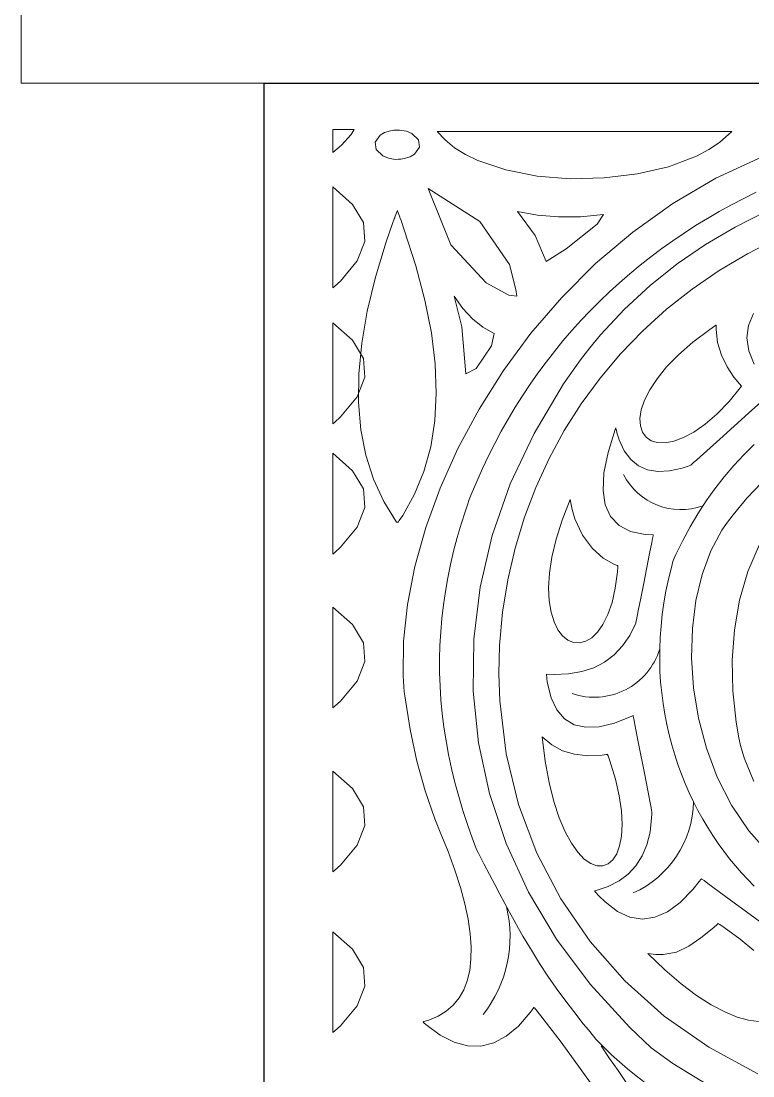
# Model space of a CAD drawing. Header units: inches. Extents: x 249 to 1192, y -18 to 440.
# Drawn here: x 703.507 to 703.957, y 265.274 to 265.923 of the extents above; entities that cross this region are included whole.
import ezdxf

# ---------------------------------------------------------------- set-up
doc = ezdxf.new("R2010")
doc.units = ezdxf.units.IN
doc.header["$MEASUREMENT"] = 0
doc.layers.add('KACA', color=141, linetype='Continuous', lineweight=30)
doc.layers.add('KUSEN', color=16, linetype='Continuous', lineweight=15)

# ---------------------------------------------------------------- blocks, each defined once
blk = doc.blocks.new('GORGA')
blk.add_lwpolyline([(366.59218, 151.19092), (367.59218, 151.19092), (367.59218, 149.19092), (366.59218, 149.19092)], close=True)
blk.add_lwpolyline([(366.59218, 151.19092), (367.59218, 151.19092), (367.59218, 149.19092), (366.59218, 149.19092)], close=True)
at = {"lineweight": 9}
for points in [[(366.90141, 150.67173), (366.88096, 150.68678), (366.87176, 150.69355), (366.86792, 150.69637), (366.86478, 150.69869), (366.86248, 150.70038), (366.86116, 150.70135), (366.86091, 150.70154), (366.86057, 150.70111), (366.85959, 150.6998), (366.85567, 150.69494), (366.84787, 150.68695), (366.84009, 150.68125), (366.83234, 150.67785), (366.82462, 150.67676), (366.81693, 150.67796), (366.80927, 150.68146), (366.80163, 150.68726), (366.79783, 150.69102), (366.79593, 150.69311), (366.79511, 150.69416), (366.79612, 150.6944), (366.80365, 150.69684), (366.81025, 150.70018), (366.81592, 150.70442), (366.82066, 150.70954), (366.82447, 150.71556), (366.82734, 150.72247), (366.82928, 150.73028), (366.83029, 150.73898), (366.8304, 150.74129), (366.83043, 150.74247), (366.83043, 150.74273), (366.83027, 150.74354), (366.82991, 150.74541), (366.82937, 150.74818), (366.82788, 150.75586), (366.82601, 150.76545), (366.82206, 150.78578), (366.82042, 150.79423), (366.81929, 150.8), (366.819, 150.80153), (366.81893, 150.80189), (366.81891, 150.80197), (366.81816, 150.80162), (366.80751, 150.79735), (366.79804, 150.79504), (366.78976, 150.7947), (366.78266, 150.79632), (366.77675, 150.79989), (366.77202, 150.80544), (366.76847, 150.81294), (366.7661, 150.8224), (366.76573, 150.82747), (366.77043, 150.82726), (366.77927, 150.82761), (366.78739, 150.82899), (366.79476, 150.83139), (366.80139, 150.83482), (366.80729, 150.83927), (366.81245, 150.84475), (366.81687, 150.85125), (366.82056, 150.85877), (366.82066, 150.85931), (366.82096, 150.86083), (366.82205, 150.86633), (366.8236, 150.87419), (366.82541, 150.88339), (366.82899, 150.90158), (366.83035, 150.90847), (366.83083, 150.9109), (366.83114, 150.91249), (366.83126, 150.9131), (366.82639, 150.91337), (366.81736, 150.91525), (366.81025, 150.9189), (366.80505, 150.92432), (366.80178, 150.93151), (366.80042, 150.94046), (366.80098, 150.95118), (366.80346, 150.96368), (366.80785, 150.97794), (366.80819, 150.97889), (366.80833, 150.97845), (366.80858, 150.97738), (366.80913, 150.97532), (366.81038, 150.97145), (366.81349, 150.96477), (366.81741, 150.9595), (366.82214, 150.95562), (366.82768, 150.95316), (366.83402, 150.95209), (366.84118, 150.95244), (366.84914, 150.95418), (366.85343, 150.95558), (366.85431, 150.9559), (366.85435, 150.95595), (366.85463, 150.9562), (366.85589, 150.95733), (366.85798, 150.95922), (366.86415, 150.96479), (366.87216, 150.97203), (366.88102, 150.98003), (366.88975, 150.98792), (366.89737, 150.9948)], [(366.89333, 151.01804), (366.88999, 151.02626), (366.88882, 151.03421), (366.88981, 151.0419), (366.89296, 151.04933)], [(366.79807, 150.56867), (366.77457, 150.60097), (366.76221, 150.61714), (366.75905, 150.62118), (366.75826, 150.62219), (366.75785, 150.62232), (366.75741, 150.62169), (366.75563, 150.61927), (366.74838, 150.61091), (366.74091, 150.60467), (366.73321, 150.60056), (366.7253, 150.59858), (366.71717, 150.59873), (366.70882, 150.601), (366.70025, 150.60539), (366.69146, 150.61191), (366.69035, 150.61288), (366.68979, 150.61337), (366.69032, 150.61365), (366.69341, 150.61463), (366.69909, 150.61707), (366.70406, 150.62015), (366.70834, 150.62387), (366.71192, 150.62822), (366.71479, 150.63322), (366.71698, 150.63885), (366.71846, 150.64512), (366.71924, 150.65203), (366.71933, 150.65958), (366.71872, 150.66777), (366.71741, 150.67659), (366.7154, 150.68606), (366.7127, 150.69616), (366.70929, 150.7069), (366.70519, 150.71828), (366.70039, 150.73029), (366.69785, 150.73626), (366.69704, 150.73834), (366.69106, 150.75562), (366.68598, 150.77398), (366.6818, 150.79343), (366.67852, 150.81397), (366.67818, 150.81661), (366.67752, 150.82633), (366.67777, 150.84775), (366.6802, 150.87028), (366.68479, 150.89365), (366.69151, 150.91761), (366.70033, 150.94189), (366.71122, 150.96625), (366.72417, 150.99041), (366.73913, 151.01412), (366.75609, 151.03713), (366.77501, 151.05916), (366.79587, 151.07996), (366.81865, 151.09928), (366.84332, 151.11685), (366.86984, 151.13241), (366.8982, 151.1457)], [(366.90141, 150.67173), (366.88096, 150.68678), (366.87176, 150.69355), (366.86792, 150.69637), (366.86478, 150.69869), (366.86248, 150.70038), (366.86116, 150.70135), (366.86091, 150.70154), (366.86057, 150.70111), (366.85959, 150.6998), (366.85567, 150.69494), (366.84787, 150.68695), (366.84009, 150.68125), (366.83234, 150.67785), (366.82462, 150.67676), (366.81693, 150.67796), (366.80927, 150.68146), (366.80163, 150.68726), (366.79783, 150.69102), (366.79593, 150.69311), (366.79511, 150.69416), (366.79612, 150.6944), (366.80365, 150.69684), (366.81025, 150.70018), (366.81592, 150.70442), (366.82066, 150.70954), (366.82447, 150.71556), (366.82734, 150.72247), (366.82928, 150.73028), (366.83029, 150.73898), (366.8304, 150.74129), (366.83043, 150.74247), (366.83043, 150.74273), (366.83027, 150.74354), (366.82991, 150.74541), (366.82937, 150.74818), (366.82788, 150.75586), (366.82601, 150.76545), (366.82206, 150.78578), (366.82042, 150.79423), (366.81929, 150.8), (366.819, 150.80153), (366.81893, 150.80189), (366.81891, 150.80197), (366.81816, 150.80162), (366.80751, 150.79735), (366.79804, 150.79504), (366.78976, 150.7947), (366.78266, 150.79632), (366.77675, 150.79989), (366.77202, 150.80544), (366.76847, 150.81294), (366.7661, 150.8224), (366.76573, 150.82747), (366.77043, 150.82726), (366.77927, 150.82761), (366.78739, 150.82899), (366.79476, 150.83139), (366.80139, 150.83482), (366.80729, 150.83927), (366.81245, 150.84475), (366.81687, 150.85125), (366.82056, 150.85877), (366.82066, 150.85931), (366.82096, 150.86083), (366.82205, 150.86633), (366.8236, 150.87419), (366.82541, 150.88339), (366.82899, 150.90158), (366.83035, 150.90847), (366.83083, 150.9109), (366.83114, 150.91249), (366.83126, 150.9131), (366.82639, 150.91337), (366.81736, 150.91525), (366.81025, 150.9189), (366.80505, 150.92432), (366.80178, 150.93151), (366.80042, 150.94046), (366.80098, 150.95118), (366.80346, 150.96368), (366.80785, 150.97794), (366.80819, 150.97889), (366.80833, 150.97845), (366.80858, 150.97738), (366.80913, 150.97532), (366.81038, 150.97145), (366.81349, 150.96477), (366.81741, 150.9595), (366.82214, 150.95562), (366.82768, 150.95316), (366.83402, 150.95209), (366.84118, 150.95244), (366.84914, 150.95418), (366.85343, 150.95558), (366.85431, 150.9559), (366.85435, 150.95595), (366.85463, 150.9562), (366.85589, 150.95733), (366.85798, 150.95922), (366.86415, 150.96479), (366.87216, 150.97203), (366.88102, 150.98003), (366.88975, 150.98792), (366.89737, 150.9948)], [(366.89333, 151.01804), (366.88999, 151.02626), (366.88882, 151.03421), (366.88981, 151.0419), (366.89296, 151.04933)], [(366.79807, 150.56867), (366.77457, 150.60097), (366.76221, 150.61714), (366.75905, 150.62118), (366.75826, 150.62219), (366.75785, 150.62232), (366.75741, 150.62169), (366.75563, 150.61927), (366.74838, 150.61091), (366.74091, 150.60467), (366.73321, 150.60056), (366.7253, 150.59858), (366.71717, 150.59873), (366.70882, 150.601), (366.70025, 150.60539), (366.69146, 150.61191), (366.69035, 150.61288), (366.68979, 150.61337), (366.69032, 150.61365), (366.69341, 150.61463), (366.69909, 150.61707), (366.70406, 150.62015), (366.70834, 150.62387), (366.71192, 150.62822), (366.71479, 150.63322), (366.71698, 150.63885), (366.71846, 150.64512), (366.71924, 150.65203), (366.71933, 150.65958), (366.71872, 150.66777), (366.71741, 150.67659), (366.7154, 150.68606), (366.7127, 150.69616), (366.70929, 150.7069), (366.70519, 150.71828), (366.70039, 150.73029), (366.69785, 150.73626), (366.69704, 150.73834), (366.69106, 150.75562), (366.68598, 150.77398), (366.6818, 150.79343), (366.67852, 150.81397), (366.67818, 150.81661), (366.67752, 150.82633), (366.67777, 150.84775), (366.6802, 150.87028), (366.68479, 150.89365), (366.69151, 150.91761), (366.70033, 150.94189), (366.71122, 150.96625), (366.72417, 150.99041), (366.73913, 151.01412), (366.75609, 151.03713), (366.77501, 151.05916), (366.79587, 151.07996), (366.81865, 151.09928), (366.84332, 151.11685), (366.86984, 151.13241), (366.8982, 151.1457)], [(366.89463, 151.12382), (366.88693, 151.12004), (366.87934, 151.11609), (366.87188, 151.11199), (366.86454, 151.10774), (366.85733, 151.10333), (366.85024, 151.09876), (366.84329, 151.09404), (366.83647, 151.08918), (366.82977, 151.08416), (366.82322, 151.07899), (366.81679, 151.07367), (366.81051, 151.06821), (366.80436, 151.0626), (366.79836, 151.05685), (366.7925, 151.05095), (366.78678, 151.04491), (366.78121, 151.03872), (366.77578, 151.0324), (366.77051, 151.02594), (366.76538, 151.01933), (366.76041, 151.01259), (366.75559, 151.00572), (366.75092, 150.9987), (366.74642, 150.99156), (366.74207, 150.98428), (366.73788, 150.97687), (366.73386, 150.96932), (366.72999, 150.96165), (366.7263, 150.95384), (366.72277, 150.94591), (366.71941, 150.93786), (366.71859, 150.93582), (366.71819, 150.9348), (366.71796, 150.93418), (366.71723, 150.93211), (366.71581, 150.92796), (366.71315, 150.91968), (366.71073, 150.9114), (366.70856, 150.90312), (366.70662, 150.89485), (366.70493, 150.88657), (366.70348, 150.8783), (366.70228, 150.87001), (366.70132, 150.86172), (366.70061, 150.85342), (366.70015, 150.84511), (366.69994, 150.83678), (366.69997, 150.82844), (366.70026, 150.82007), (366.7008, 150.81169), (366.70159, 150.80328), (366.70263, 150.79485), (366.70393, 150.78638), (366.70548, 150.77789), (366.70729, 150.76937), (366.70936, 150.7608), (366.71168, 150.75221), (366.71426, 150.74357), (366.7171, 150.73489), (366.7202, 150.72616), (366.72185, 150.72178), (366.7227, 150.71959), (366.7236, 150.71772), (366.72715, 150.71077), (366.73055, 150.70418), (366.73382, 150.69793), (366.73695, 150.69199), (366.73997, 150.68634), (366.74289, 150.68097), (366.74572, 150.67585), (366.74847, 150.67097), (366.75115, 150.66631), (366.75377, 150.66183), (366.75636, 150.65754), (366.76144, 150.64939), (366.76649, 150.64171), (366.77161, 150.63433), (366.77688, 150.62709), (366.78241, 150.61983), (366.78829, 150.6124), (366.79139, 150.60857), (366.79461, 150.60463), (366.79544, 150.60363), (366.79585, 150.60313), (366.79599, 150.60297), (366.79625, 150.60269), (366.79678, 150.60214), (366.80111, 150.59771), (366.80568, 150.59331), (366.81048, 150.58896), (366.81549, 150.58465), (366.82072, 150.5804), (366.82615, 150.57621)], [(366.89336, 150.96872), (366.88693, 150.96234), (366.88075, 150.95567), (366.87482, 150.94871), (366.86916, 150.94147), (366.86378, 150.93394), (366.85868, 150.92612), (366.85388, 150.91803), (366.84938, 150.90965), (366.84519, 150.901), (366.84419, 150.89879), (366.8437, 150.89768), (366.8434, 150.89672), (366.8424, 150.89305), (366.8406, 150.88574), (366.83908, 150.87848), (366.83782, 150.87127), (366.83681, 150.86411), (366.83605, 150.85701), (366.83554, 150.84998), (366.83527, 150.84302), (366.83523, 150.83612), (366.83542, 150.8293), (366.83583, 150.82255), (366.83646, 150.81589), (366.83729, 150.80931), (366.83834, 150.80282), (366.83958, 150.79642), (366.84101, 150.79011), (366.84264, 150.78391), (366.84444, 150.77781), (366.84642, 150.77181), (366.84857, 150.76592), (366.85089, 150.76015), (366.85336, 150.75449), (366.85599, 150.74895), (366.85877, 150.74354), (366.86168, 150.73826), (366.86473, 150.73311), (366.86792, 150.72809), (366.87123, 150.72321), (366.87465, 150.71847), (366.87819, 150.71388), (366.88184, 150.70944), (366.88559, 150.70515), (366.88943, 150.70101), (366.89337, 150.69704)], [(366.89463, 151.12382), (366.88693, 151.12004), (366.87934, 151.11609), (366.87188, 151.11199), (366.86454, 151.10774), (366.85733, 151.10333), (366.85024, 151.09876), (366.84329, 151.09404), (366.83647, 151.08918), (366.82977, 151.08416), (366.82322, 151.07899), (366.81679, 151.07367), (366.81051, 151.06821), (366.80436, 151.0626), (366.79836, 151.05685), (366.7925, 151.05095), (366.78678, 151.04491), (366.78121, 151.03872), (366.77578, 151.0324), (366.77051, 151.02594), (366.76538, 151.01933), (366.76041, 151.01259), (366.75559, 151.00572), (366.75092, 150.9987), (366.74642, 150.99156), (366.74207, 150.98428), (366.73788, 150.97687), (366.73386, 150.96932), (366.72999, 150.96165), (366.7263, 150.95384), (366.72277, 150.94591), (366.71941, 150.93786), (366.71859, 150.93582), (366.71819, 150.9348), (366.71796, 150.93418), (366.71723, 150.93211), (366.71581, 150.92796), (366.71315, 150.91968), (366.71073, 150.9114), (366.70856, 150.90312), (366.70662, 150.89485), (366.70493, 150.88657), (366.70348, 150.8783), (366.70228, 150.87001), (366.70132, 150.86172), (366.70061, 150.85342), (366.70015, 150.84511), (366.69994, 150.83678), (366.69997, 150.82844), (366.70026, 150.82007), (366.7008, 150.81169), (366.70159, 150.80328), (366.70263, 150.79485), (366.70393, 150.78638), (366.70548, 150.77789), (366.70729, 150.76937), (366.70936, 150.7608), (366.71168, 150.75221), (366.71426, 150.74357), (366.7171, 150.73489), (366.7202, 150.72616), (366.72185, 150.72178), (366.7227, 150.71959), (366.7236, 150.71772), (366.72715, 150.71077), (366.73055, 150.70418), (366.73382, 150.69793), (366.73695, 150.69199), (366.73997, 150.68634), (366.74289, 150.68097), (366.74572, 150.67585), (366.74847, 150.67097), (366.75115, 150.66631), (366.75377, 150.66183), (366.75636, 150.65754), (366.76144, 150.64939), (366.76649, 150.64171), (366.77161, 150.63433), (366.77688, 150.62709), (366.78241, 150.61983), (366.78829, 150.6124), (366.79139, 150.60857), (366.79461, 150.60463), (366.79544, 150.60363), (366.79585, 150.60313), (366.79599, 150.60297), (366.79625, 150.60269), (366.79678, 150.60214), (366.80111, 150.59771), (366.80568, 150.59331), (366.81048, 150.58896), (366.81549, 150.58465), (366.82072, 150.5804), (366.82615, 150.57621)], [(366.89336, 150.96872), (366.88693, 150.96234), (366.88075, 150.95567), (366.87482, 150.94871), (366.86916, 150.94147), (366.86378, 150.93394), (366.85868, 150.92612), (366.85388, 150.91803), (366.84938, 150.90965), (366.84519, 150.901), (366.84419, 150.89879), (366.8437, 150.89768), (366.8434, 150.89672), (366.8424, 150.89305), (366.8406, 150.88574), (366.83908, 150.87848), (366.83782, 150.87127), (366.83681, 150.86411), (366.83605, 150.85701), (366.83554, 150.84998), (366.83527, 150.84302), (366.83523, 150.83612), (366.83542, 150.8293), (366.83583, 150.82255), (366.83646, 150.81589), (366.83729, 150.80931), (366.83834, 150.80282), (366.83958, 150.79642), (366.84101, 150.79011), (366.84264, 150.78391), (366.84444, 150.77781), (366.84642, 150.77181), (366.84857, 150.76592), (366.85089, 150.76015), (366.85336, 150.75449), (366.85599, 150.74895), (366.85877, 150.74354), (366.86168, 150.73826), (366.86473, 150.73311), (366.86792, 150.72809), (366.87123, 150.72321), (366.87465, 150.71847), (366.87819, 150.71388), (366.88184, 150.70944), (366.88559, 150.70515), (366.88943, 150.70101), (366.89337, 150.69704)], [(366.90051, 151.11189), (366.88162, 151.10239), (366.8634, 151.09167), (366.84593, 151.07972), (366.82929, 151.0665), (366.81355, 151.052), (366.79881, 151.03618), (366.79221, 151.02817), (366.78664, 151.0208), (366.77619, 151.00589), (366.75798, 150.97547), (366.74337, 150.94437), (366.73233, 150.91279), (366.72487, 150.8809), (366.72097, 150.84889), (366.72062, 150.81694), (366.72381, 150.78523), (366.73053, 150.75394), (366.74077, 150.72326), (366.75451, 150.69337), (366.77176, 150.66444), (366.79248, 150.63667), (366.81669, 150.61022), (366.83009, 150.59756), (366.84335, 150.58782), (366.87085, 150.57119)], [(366.9068, 150.95449), (366.8887, 150.93573), (366.88032, 150.92539), (366.87631, 150.91998), (366.87448, 150.91739), (366.87351, 150.91594), (366.86664, 150.90321), (366.86128, 150.88866), (366.85749, 150.87262), (366.85532, 150.85544), (366.85482, 150.83744), (366.85606, 150.81895), (366.85907, 150.80032), (366.86391, 150.78187), (366.87064, 150.76394), (366.87931, 150.74686), (366.88996, 150.73096), (366.90266, 150.71658)], [(366.89304, 150.7614), (366.88718, 150.77589), (366.88486, 150.78348), (366.8839, 150.78829), (366.88226, 150.79791), (366.88019, 150.8171), (366.8798, 150.8361), (366.88116, 150.85476), (366.88435, 150.87293), (366.88944, 150.89046), (366.89649, 150.90719)], [(366.89546, 150.58161), (366.86536, 150.59795), (366.83807, 150.6171), (366.81373, 150.63883), (366.79248, 150.66292), (366.77443, 150.68915), (366.75972, 150.7173), (366.74847, 150.74713), (366.74082, 150.77844), (366.73689, 150.81099), (366.73636, 150.82766), (366.73684, 150.84507), (366.73868, 150.86544), (366.74185, 150.8854), (366.74632, 150.90489), (366.75205, 150.92387), (366.75902, 150.9423), (366.76719, 150.96012), (366.77652, 150.9773), (366.78699, 150.99378), (366.79855, 151.00953), (366.81118, 151.02449), (366.82485, 151.03862), (366.83951, 151.05188), (366.85514, 151.06423), (366.8717, 151.07561), (366.88916, 151.08597), (366.90749, 151.09529)], [(366.90051, 151.11189), (366.88162, 151.10239), (366.8634, 151.09167), (366.84593, 151.07972), (366.82929, 151.0665), (366.81355, 151.052), (366.79881, 151.03618), (366.79221, 151.02817), (366.78664, 151.0208), (366.77619, 151.00589), (366.75798, 150.97547), (366.74337, 150.94437), (366.73233, 150.91279), (366.72487, 150.8809), (366.72097, 150.84889), (366.72062, 150.81694), (366.72381, 150.78523), (366.73053, 150.75394), (366.74077, 150.72326), (366.75451, 150.69337), (366.77176, 150.66444), (366.79248, 150.63667), (366.81669, 150.61022), (366.83009, 150.59756), (366.84335, 150.58782), (366.87085, 150.57119)], [(366.9068, 150.95449), (366.8887, 150.93573), (366.88032, 150.92539), (366.87631, 150.91998), (366.87448, 150.91739), (366.87351, 150.91594), (366.86664, 150.90321), (366.86128, 150.88866), (366.85749, 150.87262), (366.85532, 150.85544), (366.85482, 150.83744), (366.85606, 150.81895), (366.85907, 150.80032), (366.86391, 150.78187), (366.87064, 150.76394), (366.87931, 150.74686), (366.88996, 150.73096), (366.90266, 150.71658)], [(366.89304, 150.7614), (366.88718, 150.77589), (366.88486, 150.78348), (366.8839, 150.78829), (366.88226, 150.79791), (366.88019, 150.8171), (366.8798, 150.8361), (366.88116, 150.85476), (366.88435, 150.87293), (366.88944, 150.89046), (366.89649, 150.90719)], [(366.89546, 150.58161), (366.86536, 150.59795), (366.83807, 150.6171), (366.81373, 150.63883), (366.79248, 150.66292), (366.77443, 150.68915), (366.75972, 150.7173), (366.74847, 150.74713), (366.74082, 150.77844), (366.73689, 150.81099), (366.73636, 150.82766), (366.73684, 150.84507), (366.73868, 150.86544), (366.74185, 150.8854), (366.74632, 150.90489), (366.75205, 150.92387), (366.75902, 150.9423), (366.76719, 150.96012), (366.77652, 150.9773), (366.78699, 150.99378), (366.79855, 151.00953), (366.81118, 151.02449), (366.82485, 151.03862), (366.83951, 151.05188), (366.85514, 151.06423), (366.8717, 151.07561), (366.88916, 151.08597), (366.90749, 151.09529)], [(366.89305, 150.65749), (366.88476, 150.66445), (366.87487, 150.67159), (366.87214, 150.67339), (366.87144, 150.67384), (366.87116, 150.67396), (366.87103, 150.67384), (366.8705, 150.67339), (366.86842, 150.67163), (366.86058, 150.66519), (366.85311, 150.66003), (366.84552, 150.65647), (366.8373, 150.65487), (366.8328, 150.6549), (366.82795, 150.65555), (366.82795, 150.65555), (366.83837, 150.64544), (366.84837, 150.63686), (366.85788, 150.62975), (366.86684, 150.62404), (366.87519, 150.61965), (366.88286, 150.61651), (366.88981, 150.61456), (366.89595, 150.61372)], [(366.89305, 150.65749), (366.88476, 150.66445), (366.87487, 150.67159), (366.87214, 150.67339), (366.87144, 150.67384), (366.87116, 150.67396), (366.87103, 150.67384), (366.8705, 150.67339), (366.86842, 150.67163), (366.86058, 150.66519), (366.85311, 150.66003), (366.84552, 150.65647), (366.8373, 150.65487), (366.8328, 150.6549), (366.82795, 150.65555), (366.82795, 150.65555), (366.83837, 150.64544), (366.84837, 150.63686), (366.85788, 150.62975), (366.86684, 150.62404), (366.87519, 150.61965), (366.88286, 150.61651), (366.88981, 150.61456), (366.89595, 150.61372)], [(366.79916, 150.59873), (366.80447, 150.59108), (366.80964, 150.58359), (366.81466, 150.57625)], [(366.79916, 150.59873), (366.80447, 150.59108), (366.80964, 150.58359), (366.81466, 150.57625)]]:
    blk.add_lwpolyline(points, dxfattribs=at)
for points in [[(366.63427, 151.16245), (366.63427, 151.15637), (366.63427, 151.14838), (366.63969, 151.15279), (366.64558, 151.15926), (366.6475, 151.16245), (366.64441, 151.16245), (366.63998, 151.16245), (366.636, 151.16245)], [(366.63427, 151.16245), (366.63427, 151.15637), (366.63427, 151.14838), (366.63969, 151.15279), (366.64558, 151.15926), (366.6475, 151.16245), (366.64441, 151.16245), (366.63998, 151.16245), (366.636, 151.16245)], [(366.67528, 151.16212), (366.67951, 151.16135), (366.68287, 151.16001), (366.68695, 151.15612), (366.68753, 151.15154), (366.6846, 151.14732), (366.68183, 151.14568), (366.67818, 151.14454), (366.67603, 151.14419), (366.67526, 151.14412), (366.67526, 151.14412), (366.67521, 151.14411), (366.67461, 151.14408), (366.67266, 151.14401), (366.66843, 151.14478), (366.66507, 151.14613), (366.66099, 151.15004), (366.6604, 151.15465), (366.66332, 151.1589), (366.66609, 151.16055), (366.66974, 151.16169), (366.67189, 151.16204), (366.67266, 151.16212), (366.67266, 151.16212), (366.67269, 151.16212), (366.67307, 151.16212), (366.67528, 151.16212)], [(366.67528, 151.16212), (366.67951, 151.16135), (366.68287, 151.16001), (366.68695, 151.15612), (366.68753, 151.15154), (366.6846, 151.14732), (366.68183, 151.14568), (366.67818, 151.14454), (366.67603, 151.14419), (366.67526, 151.14412), (366.67526, 151.14412), (366.67521, 151.14411), (366.67461, 151.14408), (366.67266, 151.14401), (366.66843, 151.14478), (366.66507, 151.14613), (366.66099, 151.15004), (366.6604, 151.15465), (366.66332, 151.1589), (366.66609, 151.16055), (366.66974, 151.16169), (366.67189, 151.16204), (366.67266, 151.16212), (366.67266, 151.16212), (366.67269, 151.16212), (366.67307, 151.16212), (366.67528, 151.16212)], [(366.69846, 151.16127), (366.70327, 151.15599), (366.70909, 151.15124), (366.71585, 151.14702), (366.72342, 151.14333), (366.7406, 151.13752), (366.75983, 151.13381), (366.78029, 151.13218), (366.80113, 151.1326), (366.82156, 151.13506), (366.84073, 151.13954), (366.85783, 151.14603), (366.86535, 151.15003), (366.87204, 151.15452), (366.87781, 151.1595), (366.87909, 151.16082), (366.87949, 151.16127), (366.87937, 151.16127), (366.87747, 151.16127), (366.87348, 151.16127), (366.86762, 151.16127), (366.86013, 151.16127), (366.85121, 151.16127), (366.84111, 151.16127), (366.83003, 151.16127), (366.80587, 151.16127), (366.75574, 151.16127), (366.73337, 151.16127), (366.72363, 151.16127), (366.71517, 151.16127), (366.7082, 151.16127), (366.70294, 151.16127), (366.69962, 151.16127), (366.69846, 151.16127)], [(366.69846, 151.16127), (366.70327, 151.15599), (366.70909, 151.15124), (366.71585, 151.14702), (366.72342, 151.14333), (366.7406, 151.13752), (366.75983, 151.13381), (366.78029, 151.13218), (366.80113, 151.1326), (366.82156, 151.13506), (366.84073, 151.13954), (366.85783, 151.14603), (366.86535, 151.15003), (366.87204, 151.15452), (366.87781, 151.1595), (366.87909, 151.16082), (366.87949, 151.16127), (366.87937, 151.16127), (366.87747, 151.16127), (366.87348, 151.16127), (366.86762, 151.16127), (366.86013, 151.16127), (366.85121, 151.16127), (366.84111, 151.16127), (366.83003, 151.16127), (366.80587, 151.16127), (366.75574, 151.16127), (366.73337, 151.16127), (366.72363, 151.16127), (366.71517, 151.16127), (366.7082, 151.16127), (366.70294, 151.16127), (366.69962, 151.16127), (366.69846, 151.16127)], [(366.63427, 151.12706), (366.64649, 151.1163), (366.65306, 151.10513), (366.654, 151.09355), (366.6493, 151.08156), (366.63897, 151.06916), (366.6355, 151.066), (366.63427, 151.06498), (366.63427, 151.06564), (366.63427, 151.07465), (366.63427, 151.10741), (366.63427, 151.12133), (366.63427, 151.12706)], [(366.63427, 151.12706), (366.64649, 151.1163), (366.65306, 151.10513), (366.654, 151.09355), (366.6493, 151.08156), (366.63897, 151.06916), (366.6355, 151.066), (366.63427, 151.06498), (366.63427, 151.06564), (366.63427, 151.07465), (366.63427, 151.10741), (366.63427, 151.12133), (366.63427, 151.12706)], [(366.69297, 151.12609), (366.70689, 151.0915), (366.72864, 151.06804), (366.74246, 151.06049), (366.74739, 151.05998), (366.7469, 151.06406), (366.74283, 151.07947), (366.72462, 151.10579), (366.69297, 151.12609)], [(366.69297, 151.12609), (366.70689, 151.0915), (366.72864, 151.06804), (366.74246, 151.06049), (366.74739, 151.05998), (366.7469, 151.06406), (366.74283, 151.07947), (366.72462, 151.10579), (366.69297, 151.12609)], [(366.67396, 151.11254), (366.6741, 151.11216), (366.67445, 151.11123), (366.67527, 151.10904), (366.6755, 151.10844), (366.67551, 151.10839), (366.67551, 151.10839), (366.67551, 151.10839), (366.67569, 151.10791), (366.67622, 151.10648), (366.67825, 151.10079), (366.6854, 151.07866), (366.69094, 151.05754), (366.69486, 151.03744), (366.69718, 151.01835), (366.69788, 151.00026), (366.69698, 150.98319), (366.69446, 150.96714), (366.69034, 150.95209), (366.6846, 150.93806), (366.67725, 150.92504), (366.67517, 150.92194), (366.67463, 150.92117), (366.67445, 150.92092), (366.67445, 150.92092), (366.67444, 150.92092), (366.6743, 150.92092), (366.67347, 150.92092), (366.66559, 150.9336), (366.65932, 150.9473), (366.65465, 150.96201), (366.6516, 150.97773), (366.65016, 150.99446), (366.65033, 151.01221), (366.65211, 151.03096), (366.65549, 151.05073), (366.66049, 151.07151), (366.6671, 151.0933), (366.67101, 151.10458), (366.67205, 151.10743), (366.67232, 151.10815), (366.6724, 151.10839), (366.6724, 151.10839), (366.67241, 151.10839), (366.67242, 151.10844), (366.67265, 151.10904), (366.67347, 151.11123), (366.67382, 151.11216), (366.67396, 151.11254)], [(366.67396, 151.11254), (366.6741, 151.11216), (366.67445, 151.11123), (366.67527, 151.10904), (366.6755, 151.10844), (366.67551, 151.10839), (366.67551, 151.10839), (366.67551, 151.10839), (366.67569, 151.10791), (366.67622, 151.10648), (366.67825, 151.10079), (366.6854, 151.07866), (366.69094, 151.05754), (366.69486, 151.03744), (366.69718, 151.01835), (366.69788, 151.00026), (366.69698, 150.98319), (366.69446, 150.96714), (366.69034, 150.95209), (366.6846, 150.93806), (366.67725, 150.92504), (366.67517, 150.92194), (366.67463, 150.92117), (366.67445, 150.92092), (366.67445, 150.92092), (366.67444, 150.92092), (366.6743, 150.92092), (366.67347, 150.92092), (366.66559, 150.9336), (366.65932, 150.9473), (366.65465, 150.96201), (366.6516, 150.97773), (366.65016, 150.99446), (366.65033, 151.01221), (366.65211, 151.03096), (366.65549, 151.05073), (366.66049, 151.07151), (366.6671, 151.0933), (366.67101, 151.10458), (366.67205, 151.10743), (366.67232, 151.10815), (366.6724, 151.10839), (366.6724, 151.10839), (366.67241, 151.10839), (366.67242, 151.10844), (366.67265, 151.10904), (366.67347, 151.11123), (366.67382, 151.11216), (366.67396, 151.11254)], [(366.7478, 151.11193), (366.75861, 151.09719), (366.76538, 151.08127), (366.77777, 151.08911), (366.79681, 151.10416), (366.80073, 151.11015), (366.78661, 151.10881), (366.77309, 151.10865), (366.76015, 151.1097)], [(366.7478, 151.11193), (366.75861, 151.09719), (366.76538, 151.08127), (366.77777, 151.08911), (366.79681, 151.10416), (366.80073, 151.11015), (366.78661, 151.10881), (366.77309, 151.10865), (366.76015, 151.1097)], [(366.70886, 151.05986), (366.71366, 151.04103), (366.71605, 151.01223), (366.72245, 151.01539), (366.73185, 151.02928), (366.73344, 151.03689), (366.72656, 151.04082), (366.72018, 151.04596), (366.71428, 151.05231)], [(366.70886, 151.05986), (366.71366, 151.04103), (366.71605, 151.01223), (366.72245, 151.01539), (366.73185, 151.02928), (366.73344, 151.03689), (366.72656, 151.04082), (366.72018, 151.04596), (366.71428, 151.05231)], [(366.63427, 151.04354), (366.64649, 151.03278), (366.65306, 151.02161), (366.654, 151.01003), (366.6493, 150.99804), (366.63897, 150.98564), (366.6355, 150.98248), (366.63427, 150.98146), (366.63427, 150.98212), (366.63427, 150.99112), (366.63427, 151.02388), (366.63427, 151.03781), (366.63427, 151.04354)], [(366.63427, 151.04354), (366.64649, 151.03278), (366.65306, 151.02161), (366.654, 151.01003), (366.6493, 150.99804), (366.63897, 150.98564), (366.6355, 150.98248), (366.63427, 150.98146), (366.63427, 150.98212), (366.63427, 150.99112), (366.63427, 151.02388), (366.63427, 151.03781), (366.63427, 151.04354)], [(366.88561, 151.00449), (366.87785, 150.99516), (366.87033, 150.98742), (366.8631, 150.98117), (366.85625, 150.97635), (366.84984, 150.97288), (366.84394, 150.97069), (366.83863, 150.9697), (366.83398, 150.96983), (366.83006, 150.97101), (366.82694, 150.97316), (366.8247, 150.97622), (366.8234, 150.98009), (366.82311, 150.98471), (366.82392, 150.99), (366.82589, 150.99589), (366.82909, 151.0023), (366.8336, 151.00915), (366.83948, 151.01637), (366.84681, 151.02389), (366.85566, 151.03162), (366.8661, 151.0395), (366.86897, 151.04148), (366.8697, 151.04197), (366.86994, 151.0421), (366.86994, 151.04197), (366.86992, 151.04147), (366.8699, 151.03945), (366.87085, 151.03143), (366.87318, 151.0237), (366.87661, 151.01648), (366.88085, 151.01), (366.88561, 151.00449)], [(366.88561, 151.00449), (366.87785, 150.99516), (366.87033, 150.98742), (366.8631, 150.98117), (366.85625, 150.97635), (366.84984, 150.97288), (366.84394, 150.97069), (366.83863, 150.9697), (366.83398, 150.96983), (366.83006, 150.97101), (366.82694, 150.97316), (366.8247, 150.97622), (366.8234, 150.98009), (366.82311, 150.98471), (366.82392, 150.99), (366.82589, 150.99589), (366.82909, 151.0023), (366.8336, 151.00915), (366.83948, 151.01637), (366.84681, 151.02389), (366.85566, 151.03162), (366.8661, 151.0395), (366.86897, 151.04148), (366.8697, 151.04197), (366.86994, 151.0421), (366.86994, 151.04197), (366.86992, 151.04147), (366.8699, 151.03945), (366.87085, 151.03143), (366.87318, 151.0237), (366.87661, 151.01648), (366.88085, 151.01), (366.88561, 151.00449)], [(366.63427, 150.96334), (366.64649, 150.95257), (366.65306, 150.9414), (366.654, 150.92982), (366.6493, 150.91783), (366.63897, 150.90544), (366.6355, 150.90227), (366.63427, 150.90126), (366.63427, 150.90191), (366.63427, 150.91092), (366.63427, 150.94368), (366.63427, 150.9576), (366.63427, 150.96334)], [(366.63427, 150.96334), (366.64649, 150.95257), (366.65306, 150.9414), (366.654, 150.92982), (366.6493, 150.91783), (366.63897, 150.90544), (366.6355, 150.90227), (366.63427, 150.90126), (366.63427, 150.90191), (366.63427, 150.91092), (366.63427, 150.94368), (366.63427, 150.9576), (366.63427, 150.96334)], [(366.78024, 150.93489), (366.77523, 150.92219), (366.7715, 150.91037), (366.76895, 150.89946), (366.76748, 150.8895), (366.76698, 150.88051), (366.76735, 150.87251), (366.7685, 150.86553), (366.77032, 150.8596), (366.77272, 150.85475), (366.77558, 150.85101), (366.77882, 150.84839), (366.78232, 150.84694), (366.78599, 150.84667), (366.78973, 150.84761), (366.79344, 150.84979), (366.79701, 150.85324), (366.80035, 150.85798), (366.80335, 150.86404), (366.80592, 150.87146), (366.80794, 150.88024), (366.80933, 150.89043), (366.80957, 150.8932), (366.8096, 150.89415), (366.8095, 150.89418), (366.80909, 150.8943), (366.80741, 150.89487), (366.80055, 150.89865), (366.79384, 150.90472), (366.78784, 150.9129), (366.78312, 150.92302), (366.78142, 150.92875), (366.78024, 150.93489)], [(366.78024, 150.93489), (366.77523, 150.92219), (366.7715, 150.91037), (366.76895, 150.89946), (366.76748, 150.8895), (366.76698, 150.88051), (366.76735, 150.87251), (366.7685, 150.86553), (366.77032, 150.8596), (366.77272, 150.85475), (366.77558, 150.85101), (366.77882, 150.84839), (366.78232, 150.84694), (366.78599, 150.84667), (366.78973, 150.84761), (366.79344, 150.84979), (366.79701, 150.85324), (366.80035, 150.85798), (366.80335, 150.86404), (366.80592, 150.87146), (366.80794, 150.88024), (366.80933, 150.89043), (366.80957, 150.8932), (366.8096, 150.89415), (366.8095, 150.89418), (366.80909, 150.8943), (366.80741, 150.89487), (366.80055, 150.89865), (366.79384, 150.90472), (366.78784, 150.9129), (366.78312, 150.92302), (366.78142, 150.92875), (366.78024, 150.93489)], [(366.63427, 150.86867), (366.64649, 150.85791), (366.65306, 150.84674), (366.654, 150.83516), (366.6493, 150.82317), (366.63897, 150.81078), (366.6355, 150.80761), (366.63427, 150.8066), (366.63427, 150.80725), (366.63427, 150.81626), (366.63427, 150.84902), (366.63427, 150.86294), (366.63427, 150.86867)], [(366.63427, 150.86867), (366.64649, 150.85791), (366.65306, 150.84674), (366.654, 150.83516), (366.6493, 150.82317), (366.63897, 150.81078), (366.6355, 150.80761), (366.63427, 150.8066), (366.63427, 150.80725), (366.63427, 150.81626), (366.63427, 150.84902), (366.63427, 150.86294), (366.63427, 150.86867)], [(366.76306, 150.78878), (366.76491, 150.77391), (366.76733, 150.76068), (366.77024, 150.74904), (366.77354, 150.73898), (366.77714, 150.73044), (366.78096, 150.7234), (366.78491, 150.71783), (366.7889, 150.71368), (366.79285, 150.71093), (366.79666, 150.70954), (366.80025, 150.70947), (366.80352, 150.7107), (366.8064, 150.71318), (366.8088, 150.71688), (366.81062, 150.72177), (366.81177, 150.72782), (366.81218, 150.73498), (366.81175, 150.74323), (366.81039, 150.75252), (366.80802, 150.76283), (366.80455, 150.77413), (366.8035, 150.7771), (366.80322, 150.77785), (366.80308, 150.77809), (366.80293, 150.77807), (366.80233, 150.77798), (366.79996, 150.77766), (366.79098, 150.77721), (366.7828, 150.77809), (366.77542, 150.78032), (366.76884, 150.78388), (366.76306, 150.78878)], [(366.76306, 150.78878), (366.76491, 150.77391), (366.76733, 150.76068), (366.77024, 150.74904), (366.77354, 150.73898), (366.77714, 150.73044), (366.78096, 150.7234), (366.78491, 150.71783), (366.7889, 150.71368), (366.79285, 150.71093), (366.79666, 150.70954), (366.80025, 150.70947), (366.80352, 150.7107), (366.8064, 150.71318), (366.8088, 150.71688), (366.81062, 150.72177), (366.81177, 150.72782), (366.81218, 150.73498), (366.81175, 150.74323), (366.81039, 150.75252), (366.80802, 150.76283), (366.80455, 150.77413), (366.8035, 150.7771), (366.80322, 150.77785), (366.80308, 150.77809), (366.80293, 150.77807), (366.80233, 150.77798), (366.79996, 150.77766), (366.79098, 150.77721), (366.7828, 150.77809), (366.77542, 150.78032), (366.76884, 150.78388), (366.76306, 150.78878)], [(366.63427, 150.76779), (366.64649, 150.75703), (366.65306, 150.74586), (366.654, 150.73428), (366.6493, 150.72229), (366.63897, 150.70989), (366.6355, 150.70673), (366.63427, 150.70571), (366.63427, 150.70637), (366.63427, 150.71538), (366.63427, 150.74814), (366.63427, 150.76206), (366.63427, 150.76779)], [(366.63427, 150.76779), (366.64649, 150.75703), (366.65306, 150.74586), (366.654, 150.73428), (366.6493, 150.72229), (366.63897, 150.70989), (366.6355, 150.70673), (366.63427, 150.70571), (366.63427, 150.70637), (366.63427, 150.71538), (366.63427, 150.74814), (366.63427, 150.76206), (366.63427, 150.76779)], [(366.63427, 150.66898), (366.64649, 150.65822), (366.65306, 150.64705), (366.654, 150.63547), (366.6493, 150.62348), (366.63897, 150.61108), (366.6355, 150.60792), (366.63427, 150.6069), (366.63427, 150.60756), (366.63427, 150.61657), (366.63427, 150.64933), (366.63427, 150.66325), (366.63427, 150.66898)], [(366.63427, 150.66898), (366.64649, 150.65822), (366.65306, 150.64705), (366.654, 150.63547), (366.6493, 150.62348), (366.63897, 150.61108), (366.6355, 150.60792), (366.63427, 150.6069), (366.63427, 150.60756), (366.63427, 150.61657), (366.63427, 150.64933), (366.63427, 150.66325), (366.63427, 150.66898)]]:
    blk.add_lwpolyline(points, close=True, dxfattribs=at)
for points in [[(366.81307, 150.95018, 0.38135), (366.86182, 150.93103)], [(366.81307, 150.95018, 0.38135), (366.86182, 150.93103)], [(366.7815, 150.81544, 0.421319), (366.83526, 150.84281)], [(366.7815, 150.81544, 0.421319), (366.83526, 150.84281)], [(366.81884, 150.6928, 0.292535), (366.85597, 150.74899)], [(366.81884, 150.6928, 0.292535), (366.85597, 150.74899)], [(366.72665, 150.61795, 0.230422), (366.74102, 150.68441)], [(366.72665, 150.61795, 0.230422), (366.74102, 150.68441)]]:
    blk.add_lwpolyline(points, format="xyb", dxfattribs=at)
blk = doc.blocks.new('POTONGAN AA')
at = {"layer": 'KUSEN'}
blk.add_lwpolyline([(698.98844, 130.40332), (700.28742, 130.40332), (700.28742, 130.50332), (698.98844, 130.50332)], close=True, dxfattribs=at)
at = {"layer": 'KACA'}
blk.add_blockref('GORGA', (332.54575, -20.78759), dxfattribs=at)

msp = doc.modelspace()

# ---------------------------------------------------------------- block references
at = {"layer": 'KUSEN'}
msp.add_blockref('POTONGAN AA', (4.51886, 135.48142), dxfattribs=at)

doc.saveas('drawing.dxf')
